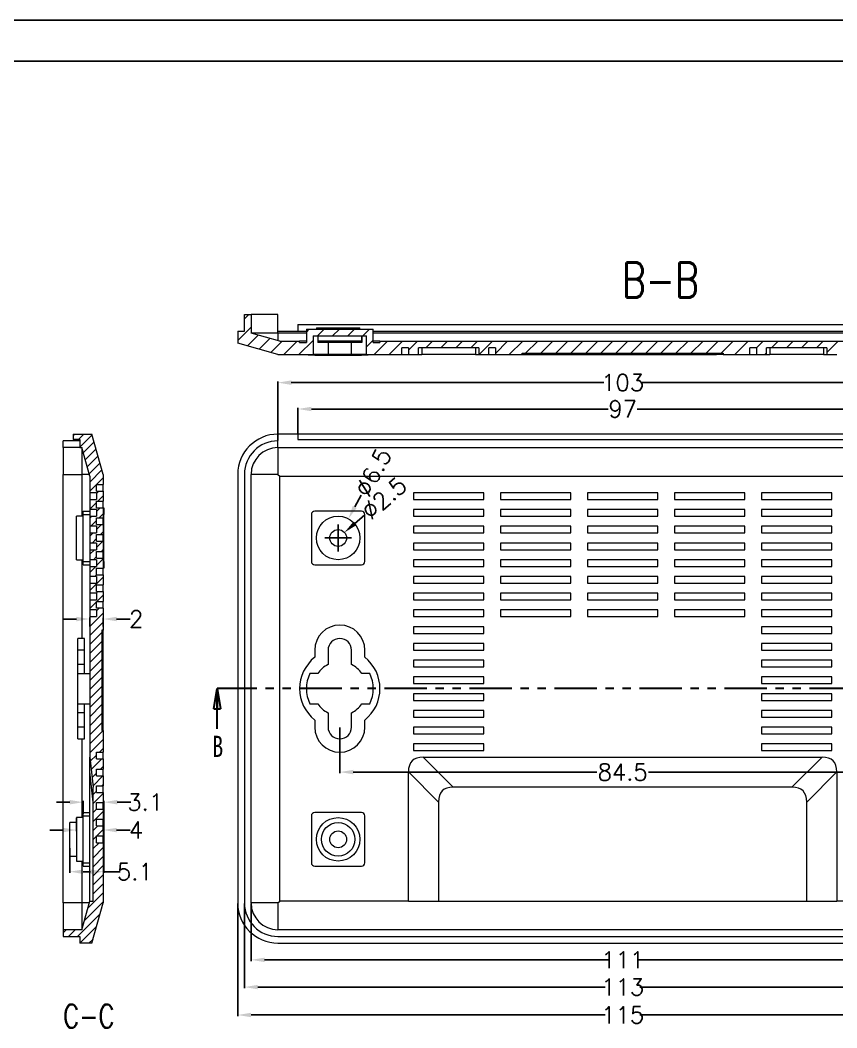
# Model space of a CAD drawing. Header units: inches. Extents: x 1765 to 3463, y 573 to 848.
# Drawn here: x 1941.1 to 2063.1, y 679.3 to 829.7 of the extents above; entities that cross this region are included whole.
import ezdxf

# ---------------------------------------------------------------- set-up
doc = ezdxf.new("R2010")
doc.units = ezdxf.units.IN
doc.linetypes.add('PHANTOM', pattern=[12.7, 6.35, -1.27, 1.27, -1.27, 1.27, -1.27])
doc.styles.add('SLDTEXTSTYLE0', font='TXT', dxfattribs={"width": 0.75})
doc.styles.add('SLDTEXTSTYLE3', font='TXT', dxfattribs={"width": 0.75, "bigfont": 'bigfont'})
doc.styles.get("Standard").update_dxf_attribs({"font": 'txt', "bigfont": 'gbcbig.shx'})
doc.dimstyles.new('2.5', dxfattribs={"dimtxt": 2.5, "dimasz": 2, "dimexe": 0.18, "dimexo": 0.0625, "dimgap": 0.09, "dimtad": 0, "dimzin": 12, "dimdsep": 46, "dimtxsty": 'Standard', "dimcen": 2, "dimclrd": 3, "dimclre": 3, "dimadec": 0, "dimazin": 0, "dimtfac": 1, "dimtofl": 0, "dimtmove": 0, "dimatfit": 3, "dimfxl": 1, "dimtolj": 1, "dimtzin": 0, "dimarcsym": 0})

# ---------------------------------------------------------------- blocks, each defined once
blk = doc.blocks.new('_CLOSED')
at = {"color": 0, "linetype": 'ByBlock', "lineweight": -2}
for p, q in [((-1, 0.166667), (0, 0)), ((-1, 0.166667), (-1, -0.166667)), ((0, 0), (-1, -0.166667)), ((0, 0), (-1, 0))]:
    blk.add_line(p, q, dxfattribs=at)
blk = doc.blocks.new('*D272')
at = {"color": 3, "lineweight": -2}
for p, q in [((1948.53, 712.96), (1946.53, 712.96)), ((1950.53, 711.22), (1950.53, 713.14)), ((1953.63, 711.47), (1953.63, 713.14)), ((1955.63, 712.96), (1957.63, 712.96))]:
    blk.add_line(p, q, dxfattribs=at)
at = {"color": 3}
for points in [[(1948.53, 713.29), (1948.53, 712.62), (1950.53, 712.96)], [(1955.63, 713.29), (1955.63, 712.62), (1953.63, 712.96)]]:
    blk.add_solid(points, dxfattribs=at)
at = {"layer": 'Defpoints', "color": 0}
for p in [(1953.63, 712.96), (1950.53, 711.16), (1953.63, 711.41)]:
    blk.add_point(p, dxfattribs=at)
at = {"color": 0, "insert": (1959.8, 712.96), "char_height": 2.5, "attachment_point": 5}
blk.add_mtext('\\A1;3.1', dxfattribs=at)
blk = doc.blocks.new('*D274')
at = {"color": 3, "lineweight": -2}
for p, q in [((1949.53, 710.6), (1949.53, 708.62)), ((1953.53, 710.35), (1953.53, 708.62)), ((1947.53, 708.8), (1945.53, 708.8)), ((1955.53, 708.8), (1957.53, 708.8))]:
    blk.add_line(p, q, dxfattribs=at)
at = {"color": 3}
for points in [[(1947.53, 709.13), (1947.53, 708.46), (1949.53, 708.8)], [(1955.53, 709.13), (1955.53, 708.46), (1953.53, 708.8)]]:
    blk.add_solid(points, dxfattribs=at)
at = {"layer": 'Defpoints', "color": 0}
for p in [(1949.53, 710.66), (1953.53, 710.41), (1953.53, 708.8)]:
    blk.add_point(p, dxfattribs=at)
at = {"color": 0, "insert": (1958.45, 708.8), "char_height": 2.5, "attachment_point": 5}
blk.add_mtext('\\A1;4', dxfattribs=at)
blk = doc.blocks.new('*D275')
at = {"color": 3, "lineweight": -2}
for p, q in [((1948.53, 706.1), (1948.53, 702.4)), ((1953.63, 705.28), (1953.63, 702.4)), ((1950.53, 702.58), (1951.63, 702.58)), ((1953.63, 702.58), (1956.07, 702.58))]:
    blk.add_line(p, q, dxfattribs=at)
at = {"color": 3}
for points in [[(1950.53, 702.91), (1950.53, 702.24), (1948.53, 702.58)], [(1951.63, 702.91), (1951.63, 702.24), (1953.63, 702.58)]]:
    blk.add_solid(points, dxfattribs=at)
at = {"layer": 'Defpoints', "color": 0}
for p in [(1948.53, 706.16), (1953.63, 705.35), (1953.63, 702.58)]:
    blk.add_point(p, dxfattribs=at)
at = {"color": 0, "insert": (1958.25, 702.58), "char_height": 2.5, "attachment_point": 5}
blk.add_mtext('\\A1;5.1', dxfattribs=at)
blk = doc.blocks.new('*D276')
at = {"color": 3, "lineweight": -2}
for p, q in [((1951.53, 739.19), (1951.53, 740.49)), ((1953.53, 739.19), (1953.53, 740.49)), ((1949.53, 740.31), (1947.53, 740.31)), ((1955.53, 740.31), (1957.53, 740.31))]:
    blk.add_line(p, q, dxfattribs=at)
at = {"color": 3}
for points in [[(1949.53, 740.64), (1949.53, 739.97), (1951.53, 740.31)], [(1955.53, 740.64), (1955.53, 739.97), (1953.53, 740.31)]]:
    blk.add_solid(points, dxfattribs=at)
at = {"layer": 'Defpoints', "color": 0}
for p in [(1951.53, 739.13), (1953.53, 740.31), (1953.53, 739.13)]:
    blk.add_point(p, dxfattribs=at)
at = {"color": 0, "insert": (1958.45, 740.31), "char_height": 2.5, "attachment_point": 5}
blk.add_mtext('\\A1;2', dxfattribs=at)
blk = doc.blocks.new('*D282')
at = {"color": 3, "lineweight": -2}
for p, q in [((1988.87, 724.1), (1988.87, 717.27)), ((2073.37, 724.1), (2073.37, 717.27)), ((1990.87, 717.45), (2027.28, 717.45)), ((2071.37, 717.45), (2034.96, 717.45))]:
    blk.add_line(p, q, dxfattribs=at)
at = {"color": 3}
for points in [[(1990.87, 717.79), (1990.87, 717.12), (1988.87, 717.45)], [(2071.37, 717.79), (2071.37, 717.12), (2073.37, 717.45)]]:
    blk.add_solid(points, dxfattribs=at)
at = {"layer": 'Defpoints', "color": 0}
for p in [(1988.87, 724.16), (2073.37, 724.16), (2073.37, 717.45)]:
    blk.add_point(p, dxfattribs=at)
at = {"color": 0, "insert": (2031.12, 717.45), "char_height": 2.5, "attachment_point": 5}
blk.add_mtext('\\A1;84.5', dxfattribs=at)
blk = doc.blocks.new('*D290')
at = {"color": 3, "lineweight": -2}
for p, q in [((1992.04, 758.8), (1991.1, 757.04)), ((1988.62, 750.41), (1988.62, 754.41)), ((1986.62, 752.41), (1990.62, 752.41))]:
    blk.add_line(p, q, dxfattribs=at)
at = {"color": 3}
blk.add_solid([(1990.81, 757.2), (1991.39, 756.88), (1990.15, 755.28)], dxfattribs=at)
at = {"layer": 'Defpoints', "color": 0}
for p in [(1990.15, 755.28), (1987.09, 749.55)]:
    blk.add_point(p, dxfattribs=at)
at = {"color": 0, "insert": (1993.86, 762.19), "char_height": 2.5, "attachment_point": 5, "rotation": 61.8216}
blk.add_mtext('\\A1;∅6.5', dxfattribs=at)
blk = doc.blocks.new('*D291')
at = {"color": 3, "lineweight": -2}
for p, q in [((1992.59, 755.85), (1991.08, 754.54)), ((1988.62, 750.41), (1988.62, 754.41)), ((1986.62, 752.41), (1990.62, 752.41))]:
    blk.add_line(p, q, dxfattribs=at)
at = {"color": 3}
blk.add_solid([(1990.86, 754.79), (1991.29, 754.29), (1989.56, 753.23)], dxfattribs=at)
at = {"layer": 'Defpoints', "color": 0}
for p in [(1989.56, 753.23), (1987.68, 751.59)]:
    blk.add_point(p, dxfattribs=at)
at = {"color": 0, "insert": (1995.49, 758.36), "char_height": 2.5, "attachment_point": 5, "rotation": 40.9113}
blk.add_mtext('\\A1;∅2.5', dxfattribs=at)
blk = doc.blocks.new('*D292')
at = {"color": 3, "lineweight": -2}
for p, q in [((1975.62, 697.85), (1975.62, 689.23)), ((2086.62, 697.85), (2086.62, 689.23)), ((1977.62, 689.41), (2028.95, 689.41)), ((2084.62, 689.41), (2033.29, 689.41))]:
    blk.add_line(p, q, dxfattribs=at)
at = {"color": 3}
for points in [[(1977.62, 689.74), (1977.62, 689.08), (1975.62, 689.41)], [(2084.62, 689.74), (2084.62, 689.08), (2086.62, 689.41)]]:
    blk.add_solid(points, dxfattribs=at)
at = {"layer": 'Defpoints', "color": 0}
for p in [(1975.62, 697.91), (2086.62, 697.91), (2086.62, 689.41)]:
    blk.add_point(p, dxfattribs=at)
at = {"color": 0, "insert": (2031.12, 689.41), "char_height": 2.5, "attachment_point": 5}
blk.add_mtext('\\A1;111', dxfattribs=at)
blk = doc.blocks.new('*D293')
at = {"color": 3, "lineweight": -2}
for p, q in [((1974.62, 697.85), (1974.62, 685.17)), ((2087.62, 697.85), (2087.62, 685.17)), ((1976.62, 685.35), (2028.53, 685.35)), ((2085.62, 685.35), (2033.71, 685.35))]:
    blk.add_line(p, q, dxfattribs=at)
at = {"color": 3}
for points in [[(1976.62, 685.68), (1976.62, 685.02), (1974.62, 685.35)], [(2085.62, 685.68), (2085.62, 685.02), (2087.62, 685.35)]]:
    blk.add_solid(points, dxfattribs=at)
at = {"layer": 'Defpoints', "color": 0}
for p in [(1974.62, 697.91), (2087.62, 697.91), (1974.62, 685.35)]:
    blk.add_point(p, dxfattribs=at)
at = {"color": 0, "insert": (2031.12, 685.35), "char_height": 2.5, "attachment_point": 5}
blk.add_mtext('\\A1;113', dxfattribs=at)
blk = doc.blocks.new('*D294')
at = {"color": 3, "lineweight": -2}
for p, q in [((1973.62, 697.85), (1973.62, 681)), ((2088.62, 697.85), (2088.62, 681)), ((1975.62, 681.18), (2028.53, 681.18)), ((2086.62, 681.18), (2033.71, 681.18))]:
    blk.add_line(p, q, dxfattribs=at)
at = {"color": 3}
for points in [[(1975.62, 681.51), (1975.62, 680.84), (1973.62, 681.18)], [(2086.62, 681.51), (2086.62, 680.84), (2088.62, 681.18)]]:
    blk.add_solid(points, dxfattribs=at)
at = {"layer": 'Defpoints', "color": 0}
for p in [(1973.62, 697.91), (2088.62, 697.91), (2088.62, 681.18)]:
    blk.add_point(p, dxfattribs=at)
at = {"color": 0, "insert": (2031.12, 681.18), "char_height": 2.5, "attachment_point": 5}
blk.add_mtext('\\A1;115', dxfattribs=at)
blk = doc.blocks.new('*D295')
at = {"color": 3, "lineweight": -2}
for p, q in [((1982.62, 767.97), (1982.62, 771.85)), ((1984.62, 771.67), (2028.95, 771.67)), ((2077.62, 771.67), (2033.29, 771.67)), ((2079.62, 767.97), (2079.62, 771.85))]:
    blk.add_line(p, q, dxfattribs=at)
at = {"color": 3}
for points in [[(1984.62, 772), (1984.62, 771.34), (1982.62, 771.67)], [(2077.62, 772), (2077.62, 771.34), (2079.62, 771.67)]]:
    blk.add_solid(points, dxfattribs=at)
at = {"layer": 'Defpoints', "color": 0}
for p in [(2079.62, 771.67), (1982.62, 767.91), (2079.62, 767.91)]:
    blk.add_point(p, dxfattribs=at)
at = {"color": 0, "insert": (2031.12, 771.67), "char_height": 2.5, "attachment_point": 5}
blk.add_mtext('\\A1;97', dxfattribs=at)
blk = doc.blocks.new('*D296')
at = {"color": 3, "lineweight": -2}
for p, q in [((1979.62, 766.97), (1979.62, 775.79)), ((1981.62, 775.61), (2028.32, 775.61)), ((2080.62, 775.61), (2033.92, 775.61)), ((2082.62, 766.97), (2082.62, 775.79))]:
    blk.add_line(p, q, dxfattribs=at)
at = {"color": 3}
for points in [[(1981.62, 775.94), (1981.62, 775.27), (1979.62, 775.61)], [(2080.62, 775.94), (2080.62, 775.27), (2082.62, 775.61)]]:
    blk.add_solid(points, dxfattribs=at)
at = {"layer": 'Defpoints', "color": 0}
for p in [(1979.62, 775.61), (1979.62, 766.91), (2082.62, 766.91)]:
    blk.add_point(p, dxfattribs=at)
at = {"color": 0, "insert": (2031.12, 775.61), "char_height": 2.5, "attachment_point": 5}
blk.add_mtext('\\A1;103', dxfattribs=at)

msp = doc.modelspace()

# ---------------------------------------------------------------- hatches: boundary and pattern name
at = {"linetype": 'Continuous', "lineweight": 0}
h = msp.add_hatch(dxfattribs=at)
h.set_pattern_fill('ANSI31', color=4, scale=0.5, style=0)
h.set_pattern_definition([(45, (-102.5347, -88.6662), (-1.122532, 1.122532), [])])
h.paths.add_polyline_path([(2067.37, 781.801), (1994.87, 781.801), (1994.87, 781.601), (1993.87, 781.601), (1993.87, 783.601), (1983.87, 783.601), (1983.87, 781.601), (1982.87, 781.601), (1982.87, 781.801), (1979.898, 781.801), (1975.62, 783.013), (1975.62, 785.801), (1974.62, 785.801), (1974.62, 783.301), (1973.62, 783.301), (1973.62, 781.501), (1979.62, 779.801), (1984.87, 779.801), (1984.87, 782.601), (1992.87, 782.601), (1992.87, 779.801), (1998.12, 779.801), (1998.12, 780.801), (1999.12, 780.801), (1999.12, 779.801), (2000.62, 779.801), (2000.62, 780.801), (2009.62, 780.801), (2009.62, 779.801), (2011.12, 779.801), (2011.12, 780.801), (2012.12, 780.801), (2012.12, 779.801), (2016.12, 779.801), (2016.12, 780.001), (2046.12, 780.001), (2046.12, 779.801), (2050.12, 779.801), (2050.12, 780.801), (2051.12, 780.801), (2051.12, 779.801), (2052.62, 779.801), (2052.62, 780.801), (2061.62, 780.801), (2061.62, 779.801), (2063.12, 779.801), (2063.12, 780.801), (2064.12, 780.801), (2064.12, 779.801), (2069.37, 779.801), (2069.37, 782.601), (2077.37, 782.601), (2077.37, 779.801), (2082.62, 779.801), (2088.62, 781.501), (2088.62, 783.301), (2087.62, 783.301), (2087.62, 785.801), (2086.62, 785.801), (2086.62, 783.013), (2082.342, 781.801), (2079.37, 781.801), (2079.37, 781.601), (2078.37, 781.601), (2078.37, 783.601), (2068.37, 783.601), (2068.37, 781.601), (2067.37, 781.601)], flags=0)
h = msp.add_hatch(dxfattribs=at)
h.set_pattern_fill('ANSI31', color=4, scale=0.3, style=0)
h.paths.add_polyline_path([(1953.53, 752.911), (1953.53, 754.411), (1952.53, 754.411), (1952.53, 755.411), (1953.53, 755.411), (1953.53, 756.911), (1952.53, 756.911), (1952.53, 757.911), (1953.53, 757.911), (1953.53, 759.411), (1952.53, 759.411), (1952.53, 760.411), (1953.53, 760.411), (1953.53, 761.911), (1951.83, 767.911), (1949.03, 767.911), (1949.03, 767.111), (1950.03, 767.111), (1950.03, 765.911), (1950.318, 765.911), (1951.53, 761.633), (1951.53, 759.161), (1952.53, 759.161), (1952.53, 758.161), (1951.53, 758.161), (1951.53, 756.661), (1952.53, 756.661), (1952.53, 755.661), (1951.53, 755.661), (1951.53, 754.161), (1952.53, 754.161), (1952.53, 753.161), (1951.53, 753.161), (1951.53, 751.661), (1952.53, 751.661), (1952.53, 750.661), (1951.53, 750.661), (1951.53, 749.161), (1952.53, 749.161), (1952.53, 748.161), (1951.53, 748.161), (1951.53, 746.661), (1952.53, 746.661), (1952.53, 745.661), (1951.53, 745.661), (1951.53, 744.161), (1952.53, 744.161), (1952.53, 743.161), (1951.53, 743.161), (1951.53, 741.661), (1952.53, 741.661), (1952.53, 740.661), (1951.53, 740.661), (1951.53, 719.689), (1952.03, 715.189), (1952.03, 698.189), (1951.53, 698.189), (1950.318, 693.911), (1947.53, 693.911), (1947.53, 692.911), (1950.03, 692.911), (1950.03, 691.911), (1951.83, 691.911), (1953.53, 697.911), (1953.53, 706.911), (1952.53, 706.911), (1952.53, 707.911), (1953.53, 707.911), (1953.53, 709.411), (1952.53, 709.411), (1952.53, 710.411), (1953.53, 710.411), (1953.53, 711.911), (1952.53, 711.911), (1952.53, 712.911), (1953.53, 712.911), (1953.53, 714.411), (1952.53, 714.411), (1952.53, 715.411), (1953.53, 715.411), (1953.53, 716.911), (1952.53, 716.911), (1952.53, 717.911), (1953.53, 717.911), (1953.53, 719.411), (1952.53, 719.411), (1952.53, 720.411), (1953.53, 720.411), (1953.53, 723.666), (1953.33, 723.666), (1953.33, 738.666), (1953.53, 738.666), (1953.53, 741.946), (1952.53, 741.946), (1952.53, 742.911), (1953.53, 742.911), (1953.53, 744.411), (1952.53, 744.411), (1952.53, 745.411), (1953.53, 745.411), (1953.53, 746.911), (1952.53, 746.911), (1952.53, 747.911), (1953.53, 747.911), (1953.53, 749.411), (1952.53, 749.411), (1952.53, 750.411), (1953.53, 750.411), (1953.53, 751.911), (1952.53, 751.911), (1952.53, 752.911)], flags=0)

# ---------------------------------------------------------------- linework, layer by layer
for p, q in [((1764.615, 829.736), (2127.775, 829.736)), ((1774.012, 823.623), (2121.661, 823.623))]:
    msp.add_line(p, q)
at = {"color": 7, "linetype": 'Continuous', "lineweight": 15}
for p, q in [((1974.62, 783.301), (1974.62, 785.801)), ((1974.62, 785.801), (1975.62, 785.801)), ((1975.62, 785.801), (1975.62, 783.013)), ((1979.62, 785.801), (1975.62, 785.801)), ((1979.62, 783.301), (1979.62, 785.801)), ((1982.62, 784.301), (1982.62, 783.301)), ((1982.62, 784.301), (2079.62, 784.301)), ((1973.62, 783.301), (1973.62, 781.501)), ((1973.62, 783.301), (1974.62, 783.301)), ((1979.898, 781.801), (1975.62, 783.013)), ((1979.62, 783.013), (1975.62, 783.013)), ((1979.62, 783.013), (1979.62, 783.301)), ((1979.62, 783.301), (1983.87, 783.301)), ((1979.62, 783.013), (1979.62, 781.88)), ((1983.87, 783.013), (1979.62, 783.013)), ((1983.87, 783.601), (1983.87, 781.601)), ((1983.87, 783.601), (1993.87, 783.601)), ((1984.87, 782.601), (1992.87, 782.601)), ((1984.87, 782.601), (1984.87, 779.801)), ((1985.37, 783.801), (1985.37, 783.601)), ((1985.37, 783.801), (1991.87, 783.801)), ((1985.563, 782.601), (1985.563, 781.601)), ((1991.87, 783.601), (1991.87, 783.801)), ((1992.177, 782.601), (1992.177, 781.601)), ((1992.87, 779.801), (1992.87, 782.601)), ((1993.87, 781.601), (1993.87, 783.601)), ((1993.87, 783.301), (2068.37, 783.301)), ((2068.37, 783.013), (1993.87, 783.013)), ((1979.62, 779.801), (1973.62, 781.501)), ((1979.898, 781.801), (1982.87, 781.801)), ((1982.87, 781.601), (1982.87, 781.801)), ((1983.87, 781.801), (1982.87, 781.801)), ((1982.87, 781.601), (1983.87, 781.601)), ((1992.177, 781.801), (1985.563, 781.801)), ((1987.12, 781.601), (1985.563, 781.601)), ((1987.12, 781.601), (1987.12, 779.801)), ((1990.62, 781.601), (1987.12, 781.601)), ((1990.62, 779.801), (1990.62, 781.601)), ((1992.177, 781.601), (1990.62, 781.601)), ((1994.87, 781.801), (1993.87, 781.801)), ((1993.87, 781.601), (1994.87, 781.601)), ((1994.87, 781.801), (1994.87, 781.601)), ((1994.87, 781.801), (2067.37, 781.801)), ((1979.62, 779.801), (1984.87, 779.801)), ((1984.12, 779.701), (1984.12, 779.801)), ((1985.12, 779.701), (1984.12, 779.701)), ((1987.12, 779.801), (1984.87, 779.801)), ((1985.12, 779.801), (1985.12, 779.701)), ((1985.12, 779.701), (1992.12, 779.701)), ((1990.62, 779.801), (1987.12, 779.801)), ((1992.87, 779.801), (1990.62, 779.801)), ((1992.12, 779.701), (1992.12, 779.801)), ((1993.12, 779.701), (1992.12, 779.701)), ((1992.87, 779.801), (1998.12, 779.801)), ((1993.12, 779.801), (1993.12, 779.701)), ((1999.12, 780.801), (1998.12, 780.801)), ((1998.12, 779.801), (1998.12, 780.801)), ((1998.12, 779.801), (1999.12, 779.801)), ((1999.12, 780.801), (1999.12, 779.801)), ((1999.12, 779.801), (2000.62, 779.801)), ((2009.62, 780.801), (2000.62, 780.801)), ((2000.62, 779.801), (2000.62, 780.801)), ((2000.62, 779.801), (2001.12, 779.801)), ((2001.12, 780.801), (2001.12, 779.801)), ((2009.12, 779.801), (2001.12, 779.801)), ((2009.12, 780.801), (2009.12, 779.801)), ((2009.12, 779.801), (2009.62, 779.801)), ((2009.62, 780.801), (2009.62, 779.801)), ((2009.62, 779.801), (2011.12, 779.801)), ((2012.12, 780.801), (2011.12, 780.801)), ((2011.12, 779.801), (2011.12, 780.801)), ((2011.12, 779.801), (2012.12, 779.801)), ((2012.12, 780.801), (2012.12, 779.801)), ((2012.12, 779.801), (2016.12, 779.801)), ((2016.12, 780.001), (2046.12, 780.001)), ((2016.12, 779.801), (2016.12, 780.001)), ((2016.12, 779.801), (2045.12, 779.801)), ((2045.12, 779.801), (2045.12, 780.001)), ((2046.12, 779.801), (2045.12, 779.801)), ((2046.12, 780.001), (2046.12, 779.801)), ((2046.12, 779.801), (2050.12, 779.801)), ((2051.12, 780.801), (2050.12, 780.801)), ((2050.12, 779.801), (2050.12, 780.801)), ((2050.12, 779.801), (2051.12, 779.801)), ((2051.12, 780.801), (2051.12, 779.801)), ((2051.12, 779.801), (2052.62, 779.801)), ((2061.62, 780.801), (2052.62, 780.801)), ((2052.62, 779.801), (2052.62, 780.801)), ((2052.62, 779.801), (2053.12, 779.801)), ((2053.12, 780.801), (2053.12, 779.801)), ((2061.12, 779.801), (2053.12, 779.801)), ((2061.12, 780.801), (2061.12, 779.801)), ((2061.12, 779.801), (2061.62, 779.801)), ((2061.62, 780.801), (2061.62, 779.801)), ((2061.62, 779.801), (2063.12, 779.801)), ((1949.03, 767.911), (1949.03, 767.111)), ((1949.03, 767.911), (1951.83, 767.911)), ((1953.53, 761.911), (1951.83, 767.911)), ((1982.62, 767.911), (1979.62, 767.911)), ((2079.62, 767.911), (1982.62, 767.911)), ((1982.62, 767.911), (1982.62, 767.111)), ((1950.03, 766.911), (1947.53, 766.911)), ((1947.53, 765.911), (1947.53, 766.911)), ((1950.03, 767.111), (1949.03, 767.111)), ((1950.03, 767.111), (1950.03, 765.911)), ((1979.62, 765.911), (1979.62, 766.911)), ((1982.62, 767.111), (2079.62, 767.111)), ((1950.03, 765.911), (1947.53, 765.911)), ((1947.53, 765.911), (1947.53, 761.911)), ((1950.03, 765.911), (1950.318, 765.911)), ((1951.53, 761.633), (1950.318, 765.911)), ((1950.318, 765.911), (1950.318, 761.911)), ((1979.62, 765.911), (2082.62, 765.911)), ((1979.62, 765.911), (1979.62, 761.911)), ((1947.53, 761.911), (1950.318, 761.911)), ((1947.53, 697.911), (1947.53, 761.911)), ((1950.318, 761.911), (1950.318, 755.661)), ((1951.451, 761.911), (1950.318, 761.911)), ((1951.53, 761.633), (1951.53, 759.161)), ((1953.53, 761.911), (1953.53, 760.411)), ((1973.62, 761.911), (1973.62, 697.911)), ((1974.62, 761.911), (1974.62, 697.911)), ((1975.62, 697.911), (1975.62, 761.911)), ((1979.62, 761.911), (1975.62, 761.911)), ((1979.62, 761.911), (1979.898, 761.633)), ((1979.898, 761.633), (2082.342, 761.633)), ((1979.898, 698.189), (1979.898, 761.633)), ((1952.53, 760.411), (1953.53, 760.411)), ((1952.53, 759.411), (1952.53, 760.411)), ((1953.53, 759.411), (1953.53, 760.411)), ((1952.53, 759.161), (1951.53, 759.161)), ((1951.53, 759.161), (1951.53, 758.161)), ((1952.53, 759.411), (1953.53, 759.411)), ((1952.53, 759.161), (1952.53, 758.161)), ((1953.53, 759.411), (1953.53, 757.911)), ((2010.367, 759.161), (1999.867, 759.161)), ((1999.867, 759.161), (1999.867, 758.161)), ((2010.367, 758.161), (2010.367, 759.161)), ((2023.367, 759.161), (2012.867, 759.161)), ((2012.867, 759.161), (2012.867, 758.161)), ((2023.367, 758.161), (2023.367, 759.161)), ((2025.867, 759.161), (2025.867, 758.161)), ((2036.367, 759.161), (2025.867, 759.161)), ((2036.367, 758.161), (2036.367, 759.161)), ((2038.867, 759.161), (2038.867, 758.161)), ((2049.367, 759.161), (2038.867, 759.161)), ((2049.367, 758.161), (2049.367, 759.161)), ((2051.867, 759.161), (2051.867, 758.161)), ((2062.367, 759.161), (2051.867, 759.161)), ((2062.367, 758.161), (2062.367, 759.161)), ((1951.53, 758.161), (1951.53, 756.661)), ((1951.53, 758.161), (1952.53, 758.161)), ((1952.53, 757.911), (1953.53, 757.911)), ((1952.53, 756.911), (1952.53, 757.911)), ((1952.53, 756.911), (1953.53, 756.911)), ((1953.53, 756.911), (1953.53, 757.911)), ((1953.53, 756.911), (1953.53, 755.411)), ((1953.53, 756.911), (1953.63, 756.911)), ((1953.63, 756.911), (1953.63, 755.911)), ((1999.867, 758.161), (2010.367, 758.161)), ((2012.867, 758.161), (2023.367, 758.161)), ((2025.867, 758.161), (2036.367, 758.161)), ((2038.867, 758.161), (2049.367, 758.161)), ((2051.867, 758.161), (2062.367, 758.161)), ((1950.53, 755.661), (1949.53, 755.661)), ((1949.53, 752.411), (1949.53, 755.661)), ((1950.53, 755.911), (1950.53, 756.411)), ((1950.53, 756.411), (1951.53, 756.411)), ((1950.53, 748.911), (1950.53, 755.911)), ((1950.53, 755.911), (1951.53, 755.911)), ((1952.53, 756.661), (1951.53, 756.661)), ((1951.53, 756.661), (1951.53, 755.661)), ((1951.53, 755.661), (1951.53, 754.161)), ((1951.53, 755.661), (1952.53, 755.661)), ((1952.53, 756.661), (1952.53, 755.661)), ((1952.53, 755.411), (1953.53, 755.411)), ((1952.53, 754.411), (1952.53, 755.411)), ((1953.63, 755.911), (1953.53, 755.911)), ((1953.53, 754.411), (1953.53, 755.411)), ((1953.63, 748.911), (1953.63, 755.911)), ((1984.62, 755.911), (1984.62, 748.911)), ((1992.12, 756.411), (1985.12, 756.411)), ((1992.62, 748.911), (1992.62, 755.911)), ((2010.367, 756.661), (1999.867, 756.661)), ((1999.867, 756.661), (1999.867, 755.661)), ((1999.867, 755.661), (2010.367, 755.661)), ((2010.367, 755.661), (2010.367, 756.661)), ((2012.867, 756.661), (2012.867, 755.661)), ((2023.367, 756.661), (2012.867, 756.661)), ((2012.867, 755.661), (2023.367, 755.661)), ((2023.367, 755.661), (2023.367, 756.661)), ((2036.367, 756.661), (2025.867, 756.661)), ((2025.867, 756.661), (2025.867, 755.661)), ((2025.867, 755.661), (2036.367, 755.661)), ((2036.367, 755.661), (2036.367, 756.661)), ((2049.367, 756.661), (2038.867, 756.661)), ((2038.867, 756.661), (2038.867, 755.661)), ((2038.867, 755.661), (2049.367, 755.661)), ((2049.367, 755.661), (2049.367, 756.661)), ((2062.367, 756.661), (2051.867, 756.661)), ((2051.867, 756.661), (2051.867, 755.661)), ((2051.867, 755.661), (2062.367, 755.661)), ((2062.367, 755.661), (2062.367, 756.661)), ((1952.53, 754.161), (1951.53, 754.161)), ((1951.53, 754.161), (1951.53, 753.161)), ((1952.53, 754.411), (1953.53, 754.411)), ((1952.53, 754.161), (1952.53, 753.161)), ((1953.53, 754.411), (1953.53, 752.911)), ((2010.367, 754.161), (1999.867, 754.161)), ((1999.867, 754.161), (1999.867, 753.161)), ((2010.367, 753.161), (2010.367, 754.161)), ((2023.367, 754.161), (2012.867, 754.161)), ((2012.867, 754.161), (2012.867, 753.161)), ((2023.367, 753.161), (2023.367, 754.161)), ((2036.367, 754.161), (2025.867, 754.161)), ((2025.867, 754.161), (2025.867, 753.161)), ((2036.367, 753.161), (2036.367, 754.161)), ((2049.367, 754.161), (2038.867, 754.161)), ((2038.867, 754.161), (2038.867, 753.161)), ((2049.367, 753.161), (2049.367, 754.161)), ((2062.367, 754.161), (2051.867, 754.161)), ((2051.867, 754.161), (2051.867, 753.161)), ((2062.367, 753.161), (2062.367, 754.161)), ((1949.53, 749.161), (1949.53, 752.411)), ((1951.53, 753.161), (1951.53, 751.661)), ((1951.53, 753.161), (1952.53, 753.161)), ((1952.53, 752.911), (1953.53, 752.911)), ((1952.53, 751.911), (1952.53, 752.911)), ((1953.53, 751.911), (1953.53, 752.911)), ((1999.867, 753.161), (2010.367, 753.161)), ((2012.867, 753.161), (2023.367, 753.161)), ((2025.867, 753.161), (2036.367, 753.161)), ((2038.867, 753.161), (2049.367, 753.161)), ((2051.867, 753.161), (2062.367, 753.161)), ((1952.53, 751.661), (1951.53, 751.661)), ((1951.53, 751.661), (1951.53, 750.661)), ((1952.53, 751.911), (1953.53, 751.911)), ((1952.53, 751.661), (1952.53, 750.661)), ((1953.53, 751.911), (1953.53, 750.411)), ((1999.867, 751.661), (1999.867, 750.661)), ((2010.367, 751.661), (1999.867, 751.661)), ((2010.367, 750.661), (2010.367, 751.661)), ((2023.367, 751.661), (2012.867, 751.661)), ((2012.867, 751.661), (2012.867, 750.661)), ((2023.367, 750.661), (2023.367, 751.661)), ((2036.367, 751.661), (2025.867, 751.661)), ((2025.867, 751.661), (2025.867, 750.661)), ((2036.367, 750.661), (2036.367, 751.661)), ((2049.367, 751.661), (2038.867, 751.661)), ((2038.867, 751.661), (2038.867, 750.661)), ((2049.367, 750.661), (2049.367, 751.661)), ((2062.367, 751.661), (2051.867, 751.661)), ((2051.867, 751.661), (2051.867, 750.661)), ((2062.367, 750.661), (2062.367, 751.661)), ((1951.53, 750.661), (1951.53, 749.161)), ((1951.53, 750.661), (1952.53, 750.661)), ((1952.53, 750.411), (1953.53, 750.411)), ((1952.53, 749.411), (1952.53, 750.411)), ((1952.53, 749.411), (1953.53, 749.411)), ((1953.53, 749.411), (1953.53, 750.411)), ((1953.53, 749.411), (1953.53, 747.911)), ((1999.867, 750.661), (2010.367, 750.661)), ((2012.867, 750.661), (2023.367, 750.661)), ((2025.867, 750.661), (2036.367, 750.661)), ((2038.867, 750.661), (2049.367, 750.661)), ((2051.867, 750.661), (2062.367, 750.661)), ((1949.53, 749.161), (1950.53, 749.161)), ((1950.318, 749.161), (1950.318, 737.411)), ((1950.53, 748.411), (1950.53, 748.911)), ((1950.53, 748.911), (1951.53, 748.911)), ((1950.53, 748.411), (1951.53, 748.411)), ((1952.53, 749.161), (1951.53, 749.161)), ((1951.53, 749.161), (1951.53, 748.161)), ((1951.53, 748.161), (1951.53, 746.661)), ((1951.53, 748.161), (1952.53, 748.161)), ((1952.53, 749.161), (1952.53, 748.161)), ((1952.53, 747.911), (1953.53, 747.911)), ((1952.53, 746.911), (1952.53, 747.911)), ((1953.53, 748.911), (1953.63, 748.911)), ((1953.53, 746.911), (1953.53, 747.911)), ((1953.63, 747.911), (1953.53, 747.911)), ((1953.63, 748.911), (1953.63, 747.911)), ((1985.12, 748.411), (1992.12, 748.411)), ((2010.367, 749.161), (1999.867, 749.161)), ((1999.867, 749.161), (1999.867, 748.161)), ((1999.867, 748.161), (2010.367, 748.161)), ((2010.367, 748.161), (2010.367, 749.161)), ((2023.367, 749.161), (2012.867, 749.161)), ((2012.867, 749.161), (2012.867, 748.161)), ((2012.867, 748.161), (2023.367, 748.161)), ((2023.367, 748.161), (2023.367, 749.161)), ((2036.367, 749.161), (2025.867, 749.161)), ((2025.867, 749.161), (2025.867, 748.161)), ((2025.867, 748.161), (2036.367, 748.161)), ((2036.367, 748.161), (2036.367, 749.161)), ((2049.367, 749.161), (2038.867, 749.161)), ((2038.867, 749.161), (2038.867, 748.161)), ((2038.867, 748.161), (2049.367, 748.161)), ((2049.367, 748.161), (2049.367, 749.161)), ((2062.367, 749.161), (2051.867, 749.161)), ((2051.867, 749.161), (2051.867, 748.161)), ((2051.867, 748.161), (2062.367, 748.161)), ((2062.367, 748.161), (2062.367, 749.161)), ((1952.53, 746.661), (1951.53, 746.661)), ((1951.53, 746.661), (1951.53, 745.661)), ((1952.53, 746.911), (1953.53, 746.911)), ((1952.53, 746.661), (1952.53, 745.661)), ((1953.53, 746.911), (1953.53, 745.411)), ((2010.367, 746.661), (1999.867, 746.661)), ((1999.867, 746.661), (1999.867, 745.661)), ((2010.367, 745.661), (2010.367, 746.661)), ((2023.367, 746.661), (2012.867, 746.661)), ((2012.867, 746.661), (2012.867, 745.661)), ((2023.367, 745.661), (2023.367, 746.661)), ((2036.367, 746.661), (2025.867, 746.661)), ((2025.867, 746.661), (2025.867, 745.661)), ((2036.367, 745.661), (2036.367, 746.661)), ((2049.367, 746.661), (2038.867, 746.661)), ((2038.867, 746.661), (2038.867, 745.661)), ((2049.367, 745.661), (2049.367, 746.661)), ((2062.367, 746.661), (2051.867, 746.661)), ((2051.867, 746.661), (2051.867, 745.661)), ((2062.367, 745.661), (2062.367, 746.661)), ((1951.53, 745.661), (1951.53, 744.161)), ((1951.53, 745.661), (1952.53, 745.661)), ((1952.53, 745.411), (1953.53, 745.411)), ((1952.53, 744.411), (1952.53, 745.411)), ((1953.53, 744.411), (1953.53, 745.411)), ((1999.867, 745.661), (2010.367, 745.661)), ((2012.867, 745.661), (2023.367, 745.661)), ((2025.867, 745.661), (2036.367, 745.661)), ((2038.867, 745.661), (2049.367, 745.661)), ((2051.867, 745.661), (2062.367, 745.661)), ((1952.53, 744.161), (1951.53, 744.161)), ((1951.53, 744.161), (1951.53, 743.161)), ((1952.53, 744.411), (1953.53, 744.411)), ((1952.53, 744.161), (1952.53, 743.161)), ((1953.53, 744.411), (1953.53, 742.911)), ((2010.367, 744.161), (1999.867, 744.161)), ((1999.867, 744.161), (1999.867, 743.161)), ((2010.367, 743.161), (2010.367, 744.161)), ((2023.367, 744.161), (2012.867, 744.161)), ((2012.867, 744.161), (2012.867, 743.161)), ((2023.367, 743.161), (2023.367, 744.161)), ((2036.367, 744.161), (2025.867, 744.161)), ((2025.867, 744.161), (2025.867, 743.161)), ((2036.367, 743.161), (2036.367, 744.161)), ((2049.367, 744.161), (2038.867, 744.161)), ((2038.867, 744.161), (2038.867, 743.161)), ((2049.367, 743.161), (2049.367, 744.161)), ((2062.367, 744.161), (2051.867, 744.161)), ((2051.867, 744.161), (2051.867, 743.161)), ((2062.367, 743.161), (2062.367, 744.161)), ((1951.53, 743.161), (1951.53, 741.661)), ((1951.53, 743.161), (1952.53, 743.161)), ((1952.53, 742.911), (1953.53, 742.911)), ((1952.53, 741.946), (1952.53, 742.911)), ((1953.53, 741.946), (1952.53, 741.946)), ((1953.53, 741.946), (1953.53, 742.911)), ((1953.53, 741.946), (1953.53, 738.666)), ((1999.867, 743.161), (2010.367, 743.161)), ((2012.867, 743.161), (2023.367, 743.161)), ((2025.867, 743.161), (2036.367, 743.161)), ((2038.867, 743.161), (2049.367, 743.161)), ((2051.867, 743.161), (2062.367, 743.161)), ((1952.53, 741.661), (1951.53, 741.661)), ((1951.53, 741.661), (1951.53, 740.661)), ((1951.53, 740.661), (1951.53, 719.689)), ((1951.53, 740.661), (1952.53, 740.661)), ((1952.53, 741.661), (1952.53, 740.661)), ((2010.367, 741.661), (1999.867, 741.661)), ((1999.867, 741.661), (1999.867, 740.661)), ((1999.867, 740.661), (2010.367, 740.661)), ((2010.367, 740.661), (2010.367, 741.661)), ((2023.367, 741.661), (2012.867, 741.661)), ((2012.867, 741.661), (2012.867, 740.661)), ((2012.867, 740.661), (2023.367, 740.661)), ((2023.367, 740.661), (2023.367, 741.661)), ((2036.367, 741.661), (2025.867, 741.661)), ((2025.867, 741.661), (2025.867, 740.661)), ((2025.867, 740.661), (2036.367, 740.661)), ((2036.367, 740.661), (2036.367, 741.661)), ((2049.367, 741.661), (2038.867, 741.661)), ((2038.867, 741.661), (2038.867, 740.661)), ((2038.867, 740.661), (2049.367, 740.661)), ((2049.367, 740.661), (2049.367, 741.661)), ((2062.367, 741.661), (2051.867, 741.661)), ((2051.867, 741.661), (2051.867, 740.661)), ((2051.867, 740.661), (2062.367, 740.661)), ((2062.367, 740.661), (2062.367, 741.661)), ((1999.867, 739.161), (1999.867, 738.161)), ((2010.367, 739.161), (1999.867, 739.161)), ((2010.367, 738.161), (2010.367, 739.161)), ((2062.367, 739.161), (2051.867, 739.161)), ((2051.867, 739.161), (2051.867, 738.161)), ((2062.367, 738.161), (2062.367, 739.161)), ((1950.73, 737.411), (1949.73, 737.411)), ((1949.73, 735.661), (1949.73, 737.411)), ((1950.73, 735.661), (1950.73, 737.411)), ((1953.53, 738.666), (1953.33, 738.666)), ((1953.33, 738.666), (1953.33, 723.666)), ((1953.53, 723.666), (1953.53, 738.666)), ((1999.867, 738.161), (2010.367, 738.161)), ((2051.867, 738.161), (2062.367, 738.161)), ((1999.867, 736.661), (1999.867, 735.661)), ((2010.367, 736.661), (1999.867, 736.661)), ((2010.367, 735.661), (2010.367, 736.661)), ((2062.367, 736.661), (2051.867, 736.661)), ((2051.867, 736.661), (2051.867, 735.661)), ((2062.367, 735.661), (2062.367, 736.661)), ((1950.73, 735.661), (1949.73, 735.661)), ((1949.73, 733.508), (1949.73, 735.661)), ((1950.73, 733.508), (1950.73, 735.661)), ((1985.12, 735.661), (1985.12, 734.595)), ((1987.12, 735.661), (1987.12, 733.508)), ((1990.62, 733.508), (1990.62, 735.661)), ((1992.62, 734.595), (1992.62, 735.661)), ((1999.867, 735.661), (2010.367, 735.661)), ((2051.867, 735.661), (2062.367, 735.661)), ((1950.73, 733.508), (1949.73, 733.508)), ((1949.73, 732.161), (1949.73, 733.508)), ((1950.73, 732.161), (1950.73, 733.508)), ((1999.867, 734.161), (1999.867, 733.161)), ((2010.367, 734.161), (1999.867, 734.161)), ((1999.867, 733.161), (2010.367, 733.161)), ((2010.367, 733.161), (2010.367, 734.161)), ((2062.367, 734.161), (2051.867, 734.161)), ((2051.867, 734.161), (2051.867, 733.161)), ((2051.867, 733.161), (2062.367, 733.161)), ((2062.367, 733.161), (2062.367, 734.161)), ((1949.73, 732.161), (1951.53, 732.161)), ((1949.73, 727.661), (1949.73, 732.161)), ((1985.563, 732.161), (1984.405, 732.161)), ((1993.335, 732.161), (1992.177, 732.161)), ((1999.867, 731.661), (1999.867, 730.661)), ((2010.367, 731.661), (1999.867, 731.661)), ((2010.367, 730.661), (2010.367, 731.661)), ((2062.367, 731.661), (2051.867, 731.661)), ((2051.867, 731.661), (2051.867, 730.661)), ((2062.367, 730.661), (2062.367, 731.661)), ((1999.867, 730.661), (2010.367, 730.661)), ((2051.867, 730.661), (2062.367, 730.661)), ((1999.867, 729.161), (1999.867, 728.161)), ((2010.367, 729.161), (1999.867, 729.161)), ((2010.367, 728.161), (2010.367, 729.161)), ((2062.367, 729.161), (2051.867, 729.161)), ((2051.867, 729.161), (2051.867, 728.161)), ((2062.367, 728.161), (2062.367, 729.161)), ((1949.73, 727.661), (1951.53, 727.661)), ((1949.73, 726.314), (1949.73, 727.661)), ((1950.73, 726.314), (1950.73, 727.661)), ((1984.405, 727.661), (1985.563, 727.661)), ((1992.177, 727.661), (1993.335, 727.661)), ((1999.867, 728.161), (2010.367, 728.161)), ((2051.867, 728.161), (2062.367, 728.161)), ((1950.73, 726.314), (1949.73, 726.314)), ((1949.73, 724.161), (1949.73, 726.314)), ((1950.73, 724.161), (1950.73, 726.314)), ((1987.12, 726.314), (1987.12, 724.161)), ((1990.62, 724.161), (1990.62, 726.314)), ((1999.867, 726.661), (1999.867, 725.661)), ((2010.367, 726.661), (1999.867, 726.661)), ((1999.867, 725.661), (2010.367, 725.661)), ((2010.367, 725.661), (2010.367, 726.661)), ((2062.367, 726.661), (2051.867, 726.661)), ((2051.867, 726.661), (2051.867, 725.661)), ((2051.867, 725.661), (2062.367, 725.661)), ((2062.367, 725.661), (2062.367, 726.661)), ((1950.73, 724.161), (1949.73, 724.161)), ((1949.73, 722.411), (1949.73, 724.161)), ((1950.73, 722.411), (1950.73, 724.161)), ((1985.12, 725.228), (1985.12, 724.161)), ((1992.62, 724.161), (1992.62, 725.228)), ((1999.867, 724.161), (1999.867, 723.161)), ((2010.367, 724.161), (1999.867, 724.161)), ((2010.367, 723.161), (2010.367, 724.161)), ((2062.367, 724.161), (2051.867, 724.161)), ((2051.867, 724.161), (2051.867, 723.161)), ((2062.367, 723.161), (2062.367, 724.161)), ((1949.73, 722.411), (1950.73, 722.411)), ((1950.318, 722.411), (1950.318, 710.661)), ((1953.33, 723.666), (1953.53, 723.666)), ((1953.53, 723.666), (1953.53, 720.411)), ((1999.867, 723.161), (2010.367, 723.161)), ((2051.867, 723.161), (2062.367, 723.161)), ((1999.867, 721.661), (1999.867, 720.661)), ((2010.367, 721.661), (1999.867, 721.661)), ((2010.367, 720.661), (2010.367, 721.661)), ((2062.367, 721.661), (2051.867, 721.661)), ((2051.867, 721.661), (2051.867, 720.661)), ((2062.367, 720.661), (2062.367, 721.661)), ((1951.53, 719.689), (1952.03, 715.189)), ((1951.53, 717.481), (1951.53, 719.689)), ((1952.53, 720.411), (1953.53, 720.411)), ((1952.53, 719.411), (1952.53, 720.411)), ((1952.53, 719.411), (1953.53, 719.411)), ((1953.53, 719.411), (1953.53, 720.411)), ((1953.53, 719.411), (1953.53, 717.911)), ((1999.867, 720.661), (2010.367, 720.661)), ((2001.328, 719.689), (2060.911, 719.689)), ((2001.328, 719.689), (2005.828, 715.189)), ((2051.867, 720.661), (2062.367, 720.661)), ((2056.411, 715.189), (2060.911, 719.689)), ((1952.53, 717.911), (1953.53, 717.911)), ((1952.53, 716.911), (1952.53, 717.911)), ((1953.53, 716.911), (1953.53, 717.911)), ((1952.03, 712.981), (1951.53, 717.481)), ((1951.53, 698.189), (1951.53, 717.481)), ((1952.53, 716.911), (1953.53, 716.911)), ((1953.53, 716.911), (1953.53, 715.411)), ((1999.12, 698.189), (1999.12, 717.481)), ((2003.62, 712.981), (1999.12, 717.481)), ((2063.12, 717.481), (2058.62, 712.981)), ((2063.12, 717.481), (2063.12, 698.189)), ((1952.03, 698.189), (1952.03, 715.189)), ((1952.53, 715.411), (1953.53, 715.411)), ((1952.53, 714.411), (1952.53, 715.411)), ((1953.53, 714.411), (1953.53, 715.411)), ((2056.411, 715.189), (2005.828, 715.189)), ((1952.53, 714.411), (1953.53, 714.411)), ((1953.53, 714.411), (1953.53, 712.911)), ((1952.53, 712.911), (1953.53, 712.911)), ((1952.53, 711.911), (1952.53, 712.911)), ((1952.53, 711.911), (1953.53, 711.911)), ((1953.53, 711.911), (1953.53, 712.911)), ((1953.53, 711.911), (1953.53, 710.411)), ((1953.53, 711.911), (1953.63, 711.911)), ((1953.63, 711.911), (1953.63, 710.911)), ((2003.62, 712.981), (2003.62, 698.189)), ((2058.62, 698.189), (2058.62, 712.981)), ((1950.53, 710.661), (1949.53, 710.661)), ((1949.53, 710.661), (1949.53, 707.411)), ((1950.53, 711.411), (1951.53, 711.411)), ((1950.53, 710.911), (1950.53, 711.411)), ((1950.53, 710.911), (1951.53, 710.911)), ((1950.53, 703.911), (1950.53, 710.911)), ((1952.53, 710.411), (1953.53, 710.411)), ((1952.53, 709.411), (1952.53, 710.411)), ((1953.63, 710.911), (1953.53, 710.911)), ((1953.53, 709.411), (1953.53, 710.411)), ((1953.63, 710.911), (1953.63, 703.911)), ((1984.62, 710.911), (1984.62, 703.911)), ((1992.12, 711.411), (1985.12, 711.411)), ((1992.62, 703.911), (1992.62, 710.911)), ((1949.53, 709.911), (1948.53, 709.911)), ((1948.53, 707.411), (1948.53, 709.911)), ((1952.53, 709.411), (1953.53, 709.411)), ((1953.53, 709.411), (1953.53, 707.911)), ((1948.53, 704.911), (1948.53, 707.411)), ((1949.53, 707.411), (1949.53, 704.161)), ((1952.53, 707.911), (1953.53, 707.911)), ((1952.53, 706.911), (1952.53, 707.911)), ((1953.53, 706.911), (1953.53, 707.911)), ((1952.53, 706.911), (1953.53, 706.911)), ((1953.53, 706.911), (1953.53, 697.911)), ((1948.53, 704.911), (1949.53, 704.911)), ((1949.53, 704.161), (1950.53, 704.161)), ((1950.318, 704.161), (1950.318, 697.911)), ((1950.53, 703.911), (1951.53, 703.911)), ((1950.53, 703.411), (1950.53, 703.911)), ((1950.53, 703.411), (1951.53, 703.411)), ((1953.53, 703.911), (1953.63, 703.911)), ((1953.63, 702.911), (1953.53, 702.911)), ((1953.63, 703.911), (1953.63, 702.911)), ((1985.12, 703.411), (1992.12, 703.411)), ((1950.318, 697.911), (1947.53, 697.911)), ((1947.53, 697.911), (1947.53, 693.911)), ((1950.318, 693.911), (1951.53, 698.189)), ((1951.451, 697.911), (1950.318, 697.911)), ((1950.318, 697.911), (1950.318, 693.911)), ((1951.53, 698.189), (1952.03, 698.189)), ((1951.83, 691.911), (1953.53, 697.911)), ((1979.62, 697.911), (1975.62, 697.911)), ((1979.62, 697.911), (1979.898, 698.189)), ((1979.62, 697.911), (1979.62, 693.911)), ((1999.12, 698.189), (1979.898, 698.189)), ((1999.12, 698.189), (2063.12, 698.189)), ((2082.342, 698.189), (2063.12, 698.189)), ((1947.53, 693.911), (1947.53, 692.911)), ((1950.318, 693.911), (1947.53, 693.911)), ((2082.62, 693.911), (1979.62, 693.911)), ((1947.53, 692.911), (1950.03, 692.911)), ((1950.03, 692.911), (1950.03, 691.911)), ((1979.62, 692.911), (2082.62, 692.911)), ((1951.83, 691.911), (1950.03, 691.911)), ((1979.62, 691.911), (2082.62, 691.911))]:
    msp.add_line(p, q, dxfattribs=at)
at = {"color": 8, "linetype": 'Continuous', "lineweight": 15}
msp.add_line((1992.12, 782.601), (1992.12, 781.801), dxfattribs=at)
at = {"color": 1, "linetype": 'PHANTOM', "lineweight": 30}
msp.add_line((2090.776, 729.911), (1970.535, 729.911), dxfattribs=at)
at = {"color": 7, "linetype": 'Continuous', "lineweight": 30}
msp.add_line((1970.535, 723.911), (1970.535, 729.911), dxfattribs=at)
at = {"color": 7, "linetype": 'Continuous', "lineweight": 15}
for centre, radius in [((1988.62, 752.411), 3.25), ((1988.62, 752.411), 1.25), ((1988.62, 707.411), 3.25), ((1988.62, 707.411), 2.5), ((1988.62, 707.411), 1.25)]:
    msp.add_circle(centre, radius, dxfattribs=at)
for centre, radius, start, end in [((1979.62, 761.911), 6, 90, 180), ((1979.62, 761.911), 5, 90, 180), ((1979.62, 761.911), 4, 90, 180), ((1985.12, 755.911), 0.5, 90, 180), ((1992.12, 755.911), 0.5, 0, 90), ((1985.12, 748.911), 0.5, 180, 270), ((1992.12, 748.911), 0.5, 270, 0), ((1988.87, 735.661), 3.75, 0, 180), ((1988.87, 735.661), 1.75, 0, 180), ((1988.87, 729.911), 6, 128.68219, 231.31781), ((1988.87, 729.911), 6, 308.68219, 51.31781), ((1988.87, 729.911), 4, 115.94448, 145.77113), ((1988.87, 729.911), 4, 34.22887, 64.05552), ((1988.87, 729.911), 5, 153.25632, 206.74368), ((1988.87, 729.911), 5, 333.25632, 26.74368), ((1988.87, 729.911), 4, 214.22887, 244.05552), ((1988.87, 729.911), 4, 295.94448, 325.77113), ((1988.87, 724.161), 3.75, 180, 0), ((1988.87, 724.161), 1.75, 180, 0), ((1985.12, 710.911), 0.5, 90, 180), ((1992.12, 710.911), 0.5, 0, 90), ((1985.12, 703.911), 0.5, 180, 270), ((1992.12, 703.911), 0.5, 270, 0), ((1979.62, 697.911), 6, 180, 270), ((1979.62, 697.911), 5, 180, 270), ((1979.62, 697.911), 4, 180, 270)]:
    msp.add_arc(centre, radius, start, end, dxfattribs=at)
for centre, major_axis in [((2180.228, 538.581), (180.555, -180.555)), ((1882.012, 538.581), (-180.555, -180.555)), ((2184.728, 534.081), (180.555, -180.555)), ((1877.512, 534.081), (-180.555, -180.555))]:
    msp.add_ellipse(centre, major_axis=major_axis, ratio=0.078326, start_param=3.0634262, end_param=3.2197591, dxfattribs=at)

# ---------------------------------------------------------------- block references
at = {"color": 7, "linetype": 'Continuous', "lineweight": 30, "xscale": 3, "yscale": 3, "zscale": 0.5, "rotation": 90}
msp.add_blockref('_CLOSED', (1970.535, 729.911), dxfattribs=at)

# ---------------------------------------------------------------- texts
at = {"color": 0, "linetype": 'Continuous', "lineweight": 0, "attachment_point": 2, "style": 'SLDTEXTSTYLE3'}
for s, insert, char_height in [('B-B', (2036.769, 793.552), 5.25), ('C-C', (1951.382, 682.761), 3.5)]:
    msp.add_mtext(s, dxfattribs=dict(at, insert=insert, char_height=char_height))
at = {"color": 7, "linetype": 'Continuous', "insert": (1969.837, 722.875), "char_height": 3.175, "attachment_point": 1, "style": 'SLDTEXTSTYLE0'}
msp.add_mtext('B', dxfattribs=at)

# ---------------------------------------------------------------- dimensions: what is measured, and where the dimension line sits
for base, p1, p2, picture, middle in [((1979.62, 775.606), (2082.62, 766.911), (1979.62, 766.911), '*D296', (2031.12, 775.606)), ((2079.62, 771.669), (1982.62, 767.911), (2079.62, 767.911), '*D295', (2031.12, 771.669)), ((2073.37, 717.455), (1988.87, 724.161), (2073.37, 724.161), '*D282', (2031.12, 717.455)), ((1953.63, 712.957), (1950.53, 711.161), (1953.63, 711.411), '*D272', (1959.803, 712.957)), ((2088.62, 681.176), (1973.62, 697.911), (2088.62, 697.911), '*D294', (2031.12, 681.176))]:
    dim = msp.add_linear_dim(base=base, p1=p1, p2=p2, dimstyle='2.5')
    dim.commit()
    dim.dimension.update_dxf_attribs({"geometry": picture, "text_midpoint": middle})
for p1, p2, picture, middle in [((1987.085, 749.546), (1990.155, 755.276), '*D290', (1993.857, 762.187)), ((1987.675, 751.593), (1989.565, 753.23), '*D291', (1995.489, 758.364))]:
    dim = msp.add_diameter_dim_2p(p1=p1, p2=p2, dimstyle='2.5')
    dim.commit()
    dim.dimension.update_dxf_attribs({"geometry": picture, "text_midpoint": middle})
for base, p1, p2, picture, middle in [((1953.53, 740.306), (1951.53, 739.132), (1953.53, 739.132), '*D276', (1958.453, 740.306)), ((1953.53, 708.795), (1949.53, 710.661), (1953.53, 710.411), '*D274', (1958.453, 708.795)), ((1953.63, 702.578), (1948.53, 706.161), (1953.63, 705.345), '*D275', (1958.248, 702.578)), ((1974.62, 685.348), (2087.62, 697.911), (1974.62, 697.911), '*D293', (2031.12, 685.348)), ((2086.62, 689.411), (1975.62, 697.911), (2086.62, 697.911), '*D292', (2031.12, 689.411))]:
    dim = msp.add_linear_dim(base=base, p1=p1, p2=p2, dimstyle='2.5')
    dim.commit()
    dim.dimension.update_dxf_attribs({"geometry": picture, "text_midpoint": middle, "dimtype": 160})

doc.saveas('drawing.dxf')
